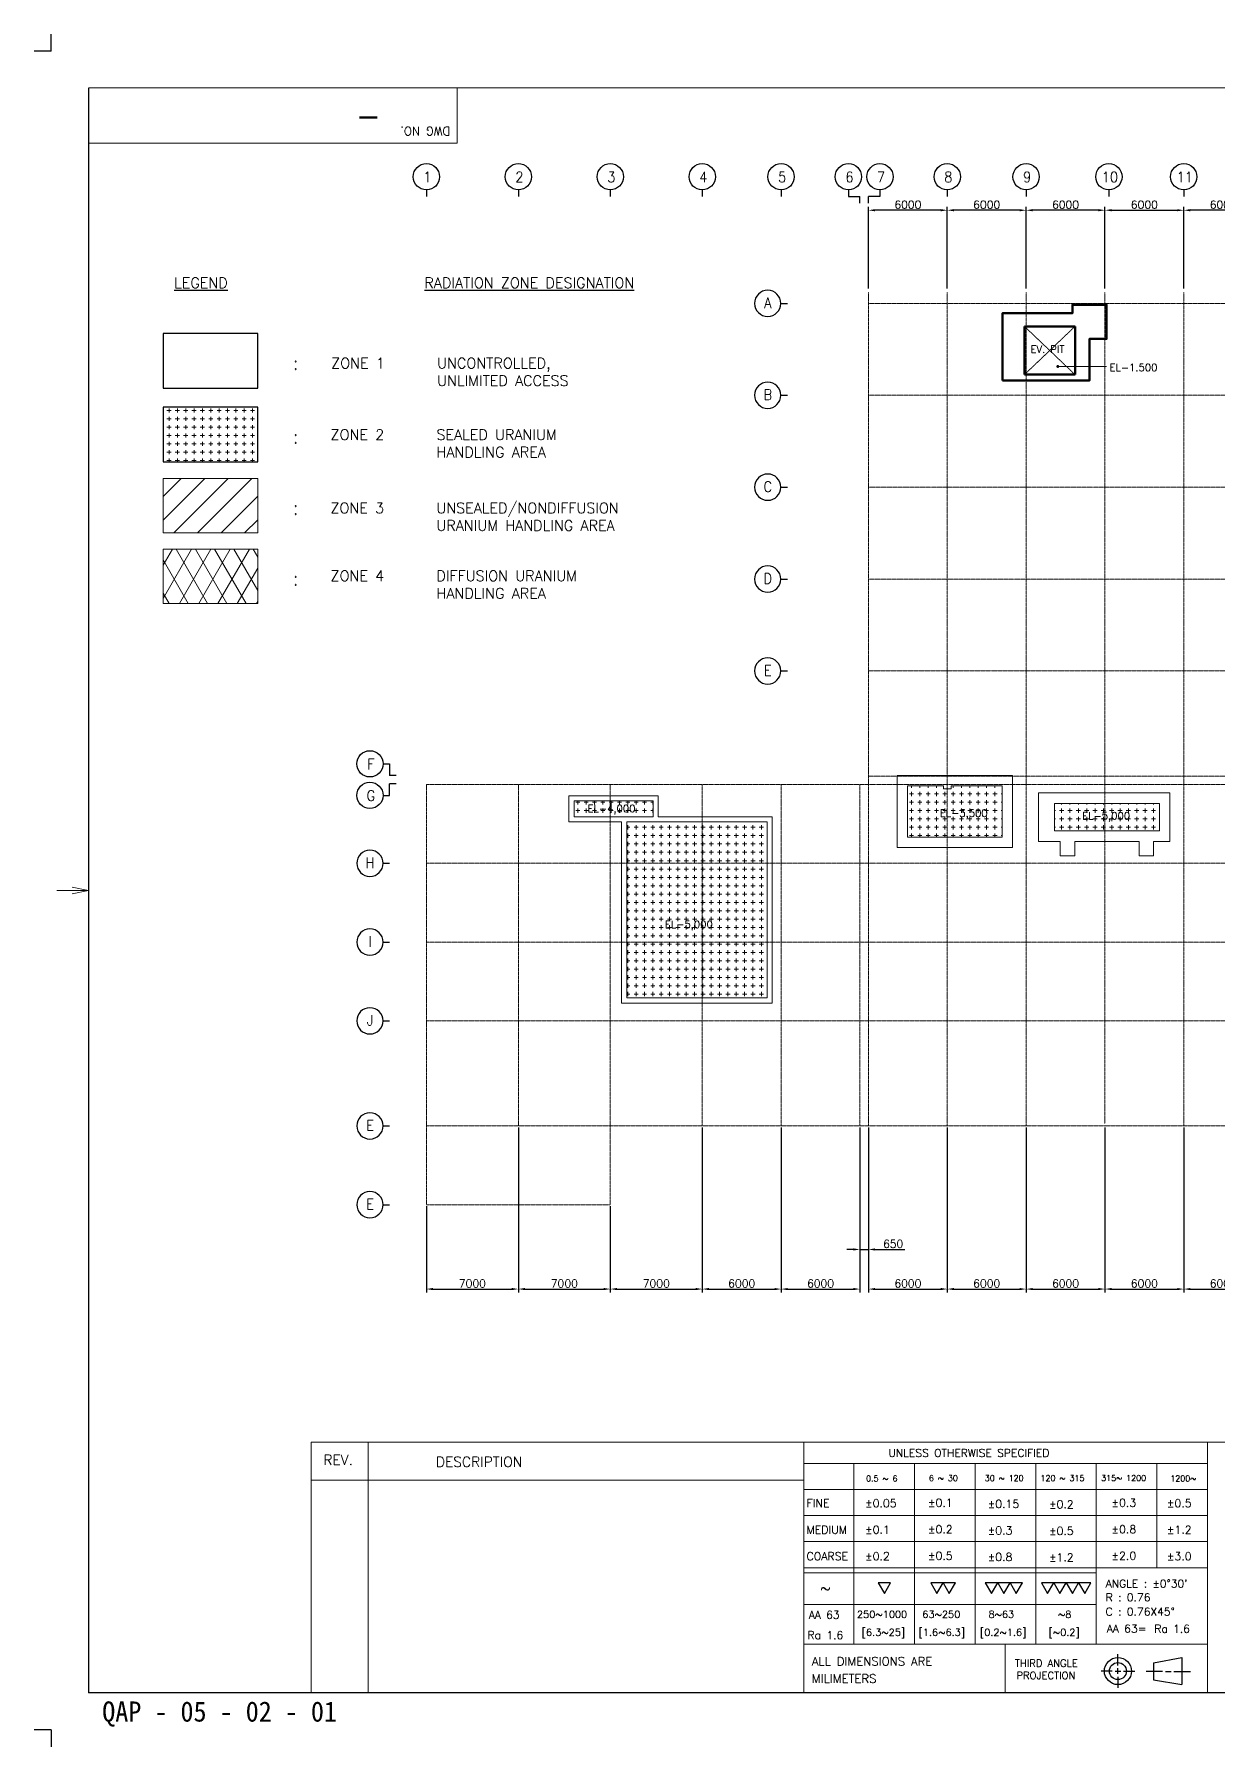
# Model space of a CAD drawing. Extents: x -59767 to 1106559, y -1290 to 1129522.
# Drawn here: x 538540 to 628700, y -1290 to 129144 of the extents above; entities that cross this region are included whole.
import ezdxf
from ezdxf.enums import TextEntityAlignment as Align

# ---------------------------------------------------------------- set-up
doc = ezdxf.new("R2010")
doc.units = 0
doc.linetypes.add('CENTER', pattern=[2, 1.25, -0.25, 0.25, -0.25])
doc.layers.get('0').update_dxf_attribs({"linetype": 'CONTINUOUS', "lineweight": 9})
doc.layers.get('Defpoints').update_dxf_attribs({"linetype": 'CONTINUOUS', "lineweight": 9})
for name, color, linetype in [('1', 2, 'CONTINUOUS'), ('15', 1, 'CONTINUOUS'), ('2', 4, 'CONTINUOUS'), ('7', 7, 'CONTINUOUS'), ('DIM', 7, 'CONTINUOUS'), ('Y', 2, 'CONTINUOUS')]:
    doc.layers.add(name, color=color, linetype=linetype)
for name, color, linetype, lineweight in [('CENTER', 1, 'CENTER', 9), ('TEXT', 3, 'CONTINUOUS', 9), ('WALL', 7, 'CONTINUOUS', 9), ('WALL_300', 7, 'CONTINUOUS', 9), ('외형선', 3, 'CONTINUOUS', 9), ('중간선', 5, 'CONTINUOUS', 9), ('중심선', 1, 'CENTER', 9), ('치수선', 6, 'CONTINUOUS', 9)]:
    doc.layers.add(name, color=color, linetype=linetype, lineweight=lineweight)
doc.styles.add('ROMANS', font='romans.shx', dxfattribs={"bigfont": 'whgtxt.shx'})
doc.styles.add('SIM', font='SIMPLEX', dxfattribs={"width": 0.85, "bigfont": 'HS'})
doc.styles.get("Standard").update_dxf_attribs({"font": 'romans.shx', "bigfont": 'whtgtxt.shx'})
doc.styles.add('굴림체', font='')
doc.styles.get('굴림체').set_extended_font_data('GulimChe')
doc.dimstyles.new('ISO-25', dxfattribs={"dimscale": 200, "dimtxt": 3, "dimasz": 2.5, "dimexe": 1.25, "dimexo": 0.625, "dimtad": 1, "dimdec": 0, "dimdsep": 46, "dimtxsty": 'Standard', "dimcen": 2.5, "dimadec": 0, "dimazin": 0, "dimtp": 0.1, "dimtm": 0.1, "dimtfac": 0.6, "dimtdec": 0, "dimtmove": 0, "dimatfit": 3, "dimfxl": 1, "dimtvp": 1, "dimtolj": 1, "dimarcsym": 0})
pattern_1 = [(0, (0, 158.75), (0, 635), [317.5, -317.5]), (90, (158.75, 0), (-635, 4e-14), [317.5, -317.5])]

# ---------------------------------------------------------------- blocks, each defined once
blk = doc.blocks.new('*D523')
at = {"layer": 'Defpoints', "color": 0}
for p in [(575388, 45997), (568388, 39997), (575388, 33569)]:
    blk.add_point(p, dxfattribs=at)
at = {"layer": '치수선', "color": 0, "lineweight": -2}
for p, q in [((575388, 45872), (575388, 33319)), ((568388, 39872), (568388, 33319)), ((568888, 33569), (574888, 33569))]:
    blk.add_line(p, q, dxfattribs=at)
at = {"layer": '치수선', "color": 0}
for points in [[(568888, 33653), (568888, 33486), (568388, 33569)], [(574888, 33486), (574888, 33653), (575388, 33569)]]:
    blk.add_solid(points, dxfattribs=at)
at = {"layer": '치수선', "color": 0, "insert": (571888, 33994), "char_height": 600, "attachment_point": 5}
blk.add_mtext('\\A1;7000', dxfattribs=at)
blk = doc.blocks.new('*D524')
at = {"layer": 'Defpoints', "color": 0}
for p in [(575389, 45697), (582389, 39997), (582389, 33569)]:
    blk.add_point(p, dxfattribs=at)
at = {"layer": '치수선', "color": 0, "lineweight": -2}
for p, q in [((575389, 45572), (575389, 33319)), ((582389, 39872), (582389, 33319)), ((575889, 33569), (581889, 33569))]:
    blk.add_line(p, q, dxfattribs=at)
at = {"layer": '치수선', "color": 0}
for points in [[(575889, 33653), (575889, 33486), (575389, 33569)], [(581889, 33486), (581889, 33653), (582389, 33569)]]:
    blk.add_solid(points, dxfattribs=at)
at = {"layer": '치수선', "color": 0, "insert": (578889, 33994), "char_height": 600, "attachment_point": 5}
blk.add_mtext('\\A1;7000', dxfattribs=at)
blk = doc.blocks.new('*D525')
at = {"layer": 'Defpoints', "color": 0}
for p in [(589389, 45997), (582389, 39997), (589389, 33569)]:
    blk.add_point(p, dxfattribs=at)
at = {"layer": '치수선', "color": 0, "lineweight": -2}
for p, q in [((589389, 45872), (589389, 33319)), ((582389, 39872), (582389, 33319)), ((582889, 33569), (588889, 33569))]:
    blk.add_line(p, q, dxfattribs=at)
at = {"layer": '치수선', "color": 0}
for points in [[(582889, 33653), (582889, 33486), (582389, 33569)], [(588889, 33486), (588889, 33653), (589389, 33569)]]:
    blk.add_solid(points, dxfattribs=at)
at = {"layer": '치수선', "color": 0, "insert": (585889, 33994), "char_height": 600, "attachment_point": 5}
blk.add_mtext('\\A1;7000', dxfattribs=at)
blk = doc.blocks.new('*D526')
at = {"layer": 'Defpoints', "color": 0}
for p in [(589389, 45997), (595389, 45997), (595389, 33569)]:
    blk.add_point(p, dxfattribs=at)
at = {"layer": '치수선', "color": 0, "lineweight": -2}
for p, q in [((589389, 45872), (589389, 33319)), ((595389, 45872), (595389, 33319)), ((589889, 33569), (594889, 33569))]:
    blk.add_line(p, q, dxfattribs=at)
at = {"layer": '치수선', "color": 0}
for points in [[(589889, 33653), (589889, 33486), (589389, 33569)], [(594889, 33486), (594889, 33653), (595389, 33569)]]:
    blk.add_solid(points, dxfattribs=at)
at = {"layer": '치수선', "color": 0, "insert": (592389, 33994), "char_height": 600, "attachment_point": 5}
blk.add_mtext('\\A1;6000', dxfattribs=at)
blk = doc.blocks.new('*D527')
at = {"layer": 'Defpoints', "color": 0}
for p in [(595389, 45997), (601389, 45997), (601389, 33569)]:
    blk.add_point(p, dxfattribs=at)
at = {"layer": '치수선', "color": 0, "lineweight": -2}
for p, q in [((595389, 45872), (595389, 33319)), ((601389, 45872), (601389, 33319)), ((595889, 33569), (600889, 33569))]:
    blk.add_line(p, q, dxfattribs=at)
at = {"layer": '치수선', "color": 0}
for points in [[(595889, 33653), (595889, 33486), (595389, 33569)], [(600889, 33486), (600889, 33653), (601389, 33569)]]:
    blk.add_solid(points, dxfattribs=at)
at = {"layer": '치수선', "color": 0, "insert": (598389, 33994), "char_height": 600, "attachment_point": 5}
blk.add_mtext('\\A1;6000', dxfattribs=at)
blk = doc.blocks.new('*D528')
at = {"layer": 'Defpoints', "color": 0}
for p in [(602039, 45997), (608039, 45997), (608039, 33569)]:
    blk.add_point(p, dxfattribs=at)
at = {"layer": '치수선', "color": 0, "lineweight": -2}
for p, q in [((602039, 45872), (602039, 33319)), ((608039, 45872), (608039, 33319)), ((602539, 33569), (607539, 33569))]:
    blk.add_line(p, q, dxfattribs=at)
at = {"layer": '치수선', "color": 0}
for points in [[(602539, 33653), (602539, 33486), (602039, 33569)], [(607539, 33486), (607539, 33653), (608039, 33569)]]:
    blk.add_solid(points, dxfattribs=at)
at = {"layer": '치수선', "color": 0, "insert": (605039, 33994), "char_height": 600, "attachment_point": 5}
blk.add_mtext('\\A1;6000', dxfattribs=at)
blk = doc.blocks.new('*D529')
at = {"layer": 'Defpoints', "color": 0}
for p in [(608039, 45997), (614039, 45997), (614039, 33569)]:
    blk.add_point(p, dxfattribs=at)
at = {"layer": '치수선', "color": 0, "lineweight": -2}
for p, q in [((608039, 45872), (608039, 33319)), ((614039, 45872), (614039, 33319)), ((608539, 33569), (613539, 33569))]:
    blk.add_line(p, q, dxfattribs=at)
at = {"layer": '치수선', "color": 0}
for points in [[(608539, 33653), (608539, 33486), (608039, 33569)], [(613539, 33486), (613539, 33653), (614039, 33569)]]:
    blk.add_solid(points, dxfattribs=at)
at = {"layer": '치수선', "color": 0, "insert": (611039, 33994), "char_height": 600, "attachment_point": 5}
blk.add_mtext('\\A1;6000', dxfattribs=at)
blk = doc.blocks.new('*D530')
at = {"layer": 'Defpoints', "color": 0}
for p in [(614039, 45997), (620039, 45997), (620039, 33569)]:
    blk.add_point(p, dxfattribs=at)
at = {"layer": '치수선', "color": 0, "lineweight": -2}
for p, q in [((614039, 45872), (614039, 33319)), ((620039, 45872), (620039, 33319)), ((614539, 33569), (619539, 33569))]:
    blk.add_line(p, q, dxfattribs=at)
at = {"layer": '치수선', "color": 0}
for points in [[(614539, 33653), (614539, 33486), (614039, 33569)], [(619539, 33486), (619539, 33653), (620039, 33569)]]:
    blk.add_solid(points, dxfattribs=at)
at = {"layer": '치수선', "color": 0, "insert": (617039, 33994), "char_height": 600, "attachment_point": 5}
blk.add_mtext('\\A1;6000', dxfattribs=at)
blk = doc.blocks.new('*D531')
at = {"layer": 'Defpoints', "color": 0}
for p in [(620039, 45997), (626039, 45997), (626039, 33569)]:
    blk.add_point(p, dxfattribs=at)
at = {"layer": '치수선', "color": 0, "lineweight": -2}
for p, q in [((620039, 45872), (620039, 33319)), ((626039, 45872), (626039, 33319)), ((620539, 33569), (625539, 33569))]:
    blk.add_line(p, q, dxfattribs=at)
at = {"layer": '치수선', "color": 0}
for points in [[(620539, 33653), (620539, 33486), (620039, 33569)], [(625539, 33486), (625539, 33653), (626039, 33569)]]:
    blk.add_solid(points, dxfattribs=at)
at = {"layer": '치수선', "color": 0, "insert": (623039, 33994), "char_height": 600, "attachment_point": 5}
blk.add_mtext('\\A1;6000', dxfattribs=at)
blk = doc.blocks.new('*D532')
at = {"layer": 'Defpoints', "color": 0}
for p in [(626039, 45997), (632039, 45997), (632039, 33569)]:
    blk.add_point(p, dxfattribs=at)
at = {"layer": '치수선', "color": 0, "lineweight": -2}
for p, q in [((626039, 45872), (626039, 33319)), ((632039, 45872), (632039, 33319)), ((626539, 33569), (631539, 33569))]:
    blk.add_line(p, q, dxfattribs=at)
at = {"layer": '치수선', "color": 0}
for points in [[(626539, 33653), (626539, 33486), (626039, 33569)], [(631539, 33486), (631539, 33653), (632039, 33569)]]:
    blk.add_solid(points, dxfattribs=at)
at = {"layer": '치수선', "color": 0, "insert": (629039, 33994), "char_height": 600, "attachment_point": 5}
blk.add_mtext('\\A1;6000', dxfattribs=at)
blk = doc.blocks.new('*D535')
at = {"layer": 'Defpoints', "color": 0}
for p in [(601389, 45997), (602039, 45997), (602039, 36586)]:
    blk.add_point(p, dxfattribs=at)
at = {"layer": '치수선', "color": 0, "lineweight": -2}
for p, q in [((601389, 45872), (601389, 36336)), ((602039, 45872), (602039, 36336)), ((600889, 36586), (600389, 36586)), ((601389, 36586), (602039, 36586)), ((602539, 36586), (604801, 36586))]:
    blk.add_line(p, q, dxfattribs=at)
at = {"layer": '치수선', "color": 0}
for points in [[(600889, 36503), (600889, 36670), (601389, 36586)], [(602539, 36670), (602539, 36503), (602039, 36586)]]:
    blk.add_solid(points, dxfattribs=at)
at = {"layer": '치수선', "color": 0, "insert": (603920, 37011), "char_height": 600, "attachment_point": 5}
blk.add_mtext('\\A1;650', dxfattribs=at)
blk = doc.blocks.new('*D564')
at = {"layer": 'Defpoints', "color": 0}
for p in [(626039, 115740), (626039, 109647), (632039, 109647)]:
    blk.add_point(p, dxfattribs=at)
at = {"layer": '치수선', "color": 0, "lineweight": -2}
for p, q in [((626039, 109772), (626039, 115990)), ((631539, 115740), (626539, 115740)), ((632039, 109772), (632039, 115990))]:
    blk.add_line(p, q, dxfattribs=at)
at = {"layer": '치수선', "color": 0}
for points in [[(626539, 115824), (626539, 115657), (626039, 115740)], [(631539, 115657), (631539, 115824), (632039, 115740)]]:
    blk.add_solid(points, dxfattribs=at)
at = {"layer": '치수선', "color": 0, "insert": (629039, 116165), "char_height": 600, "attachment_point": 5}
blk.add_mtext('\\A1;6000', dxfattribs=at)
blk = doc.blocks.new('*D565')
at = {"layer": 'Defpoints', "color": 0}
for p in [(626039, 115740), (620039, 109647), (626039, 109647)]:
    blk.add_point(p, dxfattribs=at)
at = {"layer": '치수선', "color": 0, "lineweight": -2}
for p, q in [((620039, 109772), (620039, 115990)), ((620539, 115740), (625539, 115740)), ((626039, 109772), (626039, 115990))]:
    blk.add_line(p, q, dxfattribs=at)
at = {"layer": '치수선', "color": 0}
for points in [[(620539, 115824), (620539, 115657), (620039, 115740)], [(625539, 115657), (625539, 115824), (626039, 115740)]]:
    blk.add_solid(points, dxfattribs=at)
at = {"layer": '치수선', "color": 0, "insert": (623039, 116165), "char_height": 600, "attachment_point": 5}
blk.add_mtext('\\A1;6000', dxfattribs=at)
blk = doc.blocks.new('*D566')
at = {"layer": 'Defpoints', "color": 0}
for p in [(614039, 115740), (614039, 109647), (620039, 109647)]:
    blk.add_point(p, dxfattribs=at)
at = {"layer": '치수선', "color": 0, "lineweight": -2}
for p, q in [((614039, 109772), (614039, 115990)), ((619539, 115740), (614539, 115740)), ((620039, 109772), (620039, 115990))]:
    blk.add_line(p, q, dxfattribs=at)
at = {"layer": '치수선', "color": 0}
for points in [[(614539, 115824), (614539, 115657), (614039, 115740)], [(619539, 115657), (619539, 115824), (620039, 115740)]]:
    blk.add_solid(points, dxfattribs=at)
at = {"layer": '치수선', "color": 0, "insert": (617039, 116165), "char_height": 600, "attachment_point": 5}
blk.add_mtext('\\A1;6000', dxfattribs=at)
blk = doc.blocks.new('*D567')
at = {"layer": 'Defpoints', "color": 0}
for p in [(608039, 115740), (608039, 109647), (614039, 109647)]:
    blk.add_point(p, dxfattribs=at)
at = {"layer": '치수선', "color": 0, "lineweight": -2}
for p, q in [((608039, 109772), (608039, 115990)), ((613539, 115740), (608539, 115740)), ((614039, 109772), (614039, 115990))]:
    blk.add_line(p, q, dxfattribs=at)
at = {"layer": '치수선', "color": 0}
for points in [[(608539, 115824), (608539, 115657), (608039, 115740)], [(613539, 115657), (613539, 115824), (614039, 115740)]]:
    blk.add_solid(points, dxfattribs=at)
at = {"layer": '치수선', "color": 0, "insert": (611039, 116165), "char_height": 600, "attachment_point": 5}
blk.add_mtext('\\A1;6000', dxfattribs=at)
blk = doc.blocks.new('*D568')
at = {"layer": 'Defpoints', "color": 0}
for p in [(602039, 115740), (602039, 109647), (608039, 109647)]:
    blk.add_point(p, dxfattribs=at)
at = {"layer": '치수선', "color": 0, "lineweight": -2}
for p, q in [((602039, 109772), (602039, 115990)), ((607539, 115740), (602539, 115740)), ((608039, 109772), (608039, 115990))]:
    blk.add_line(p, q, dxfattribs=at)
at = {"layer": '치수선', "color": 0}
for points in [[(602539, 115824), (602539, 115657), (602039, 115740)], [(607539, 115657), (607539, 115824), (608039, 115740)]]:
    blk.add_solid(points, dxfattribs=at)
at = {"layer": '치수선', "color": 0, "insert": (605039, 116165), "char_height": 600, "attachment_point": 5}
blk.add_mtext('\\A1;6000', dxfattribs=at)
blk = doc.blocks.new('31')
blk.add_lwpolyline([(0, 0), (1.73, 3), (-1.73, 3)], close=True)
blk = doc.blocks.new('BUBBLE')
blk.add_line((0, -600), (0, -900))
blk.add_circle((0, 0), 600)

msp = doc.modelspace()

# ---------------------------------------------------------------- hatches: boundary and pattern name
at = {"layer": '중간선'}
h = msp.add_hatch(dxfattribs=at)
h.set_pattern_fill('PLUS', color=130, scale=25)
h.set_pattern_definition(pattern_1)
h.paths.add_polyline_path([(548342.7, 100737.6), (548342.7, 96589.5), (555547.8, 96589.5), (555547.8, 100737.6)])
h = msp.add_hatch(dxfattribs=at)
h.set_pattern_fill('ANSI31', color=170, scale=400)
h.paths.add_polyline_path([(548342.7, 95317.5), (548342.7, 91169.4), (555547.8, 91169.4), (555547.8, 95317.5)])
h = msp.add_hatch(dxfattribs=at)
h.set_pattern_fill('DIAMONDS', color=210, scale=400)
h.set_pattern_definition([(60, (0, 0), (-1099.8523, 635), []), (120, (0, 0), (-1099.8523, -635), [])])
h.paths.add_polyline_path([(548342.7, 89927.2), (548342.7, 85779.1), (555547.8, 85779.1), (555547.8, 89927.2)])
h = msp.add_hatch(dxfattribs=at)
h.set_pattern_fill('PLUS', color=130, scale=25)
h.set_pattern_definition(pattern_1)
h.paths.add_polyline_path([(612213.6, 67997.5), (612213.6, 71897.5), (608338.6, 71897.5), (608338.6, 71672.5), (608038.6, 71672.5), (608038.6, 67996.1)])
h.paths.add_polyline_path([(605013.7, 67995), (605013.7, 71895), (607738.6, 71895), (607738.6, 71672.5), (608038.6, 71672.5), (608038.6, 67996.1)])
h.paths.add_polyline_path([(620038.6, 70564.4), (624188.6, 70564.4), (624188.6, 68464.4), (620038.6, 68464.4)])
h.paths.add_polyline_path([(616188.6, 68464.4), (616188.6, 70564.4), (620038.6, 70564.4), (620038.6, 68464.4)])
h.paths.add_polyline_path([(607404, 70268.8), (607404, 69269.2), (611601.2, 69269.2), (611601.2, 70268.8)], flags=24)
h.paths.add_polyline_path([(618246.7, 70057.6), (618246.7, 69058), (622443.9, 69058), (622443.9, 70057.6)], flags=24)
h = msp.add_hatch(dxfattribs=at)
h.set_pattern_fill('PLUS', color=130, scale=25)
h.set_pattern_definition(pattern_1)
h.paths.add_polyline_path([(583638.6, 59997.5), (589388.6, 59997.5), (589388.6, 65997.5), (583638.6, 65997.5)])
h.paths.add_polyline_path([(589388.6, 59997.5), (594318.6, 59997.5), (594318.6, 65997.5), (589388.6, 65997.5), (589388.6, 59997.5)])
h.paths.add_polyline_path([(583638.6, 55747.5), (589388.6, 55747.5), (589388.6, 59997.5), (583638.6, 59997.5)])
h.paths.add_polyline_path([(589388.6, 55747.5), (594318.6, 55747.5), (594318.6, 59997.5), (589388.6, 59997.5)])
h.paths.add_polyline_path([(589388.6, 65997.5), (589388.6, 69147.5), (583638.6, 69147.5), (583638.6, 65997.5)])
h.paths.add_polyline_path([(594318.6, 65997.5), (594318.6, 69147.5), (589388.6, 69147.5), (589388.6, 65997.5)])
h.paths.add_polyline_path([(585638.6, 69547.5), (585638.6, 70747.5), (582388.6, 70747.5), (582388.6, 69547.5)])
h.paths.add_polyline_path([(579638.6, 70747.5), (579638.6, 69547.5), (582388.6, 69547.5), (582388.6, 70747.5)])
h.paths.add_polyline_path([(586480.2, 61792.2), (586480.2, 60792.6), (590677.4, 60792.6), (590677.4, 61792.2)], flags=24)
h.paths.add_polyline_path([(586480.2, 61792.2), (586480.2, 60792.6), (590677.4, 60792.6), (590677.4, 61792.2)], flags=24)
h.paths.add_polyline_path([(580595.7, 70618.3), (580595.7, 69618.7), (584792.9, 69618.7), (584792.9, 70618.3)], flags=24)
h.paths.add_polyline_path([(580595.7, 70618.3), (580595.7, 69618.7), (584792.9, 69618.7), (584792.9, 70618.3)], flags=24)

# ---------------------------------------------------------------- linework, layer by layer
at = {"linetype": 'Continuous'}
for p, q in [((570723.8, 125000.2), (570723.8, 120837.5)), ((542669.3, 120837.5), (570723.8, 120837.5)), ((542669.3, 63926.9), (541423.1, 64185.7)), ((542669.3, 63926.9), (541423.1, 63668.2)), ((559615.6, 21916.9), (559615.6, 2875.7)), ((559615.6, 21916.9), (718471.5, 21916.9)), ((563967.9, 21916.9), (563967.9, 2875.7)), ((597106.4, 21916.9), (597106.4, 2875.7)), ((627852.1, 21916.9), (627852.1, 2875.7)), ((597106.4, 20276.2), (627852.1, 20276.2)), ((600920.9, 20276.2), (600920.9, 6531.3)), ((605555.3, 20276.2), (605555.3, 6531.3)), ((610163.8, 20276.2), (610163.8, 6531.3)), ((614772.3, 20276.2), (614772.3, 6531.3)), ((619380.9, 20276.2), (619380.9, 6531.3)), ((623989.4, 20276.2), (623989.4, 12349.5)), ((559615.6, 19015.9), (597106.4, 19015.9)), ((597106.4, 18294.5), (627852.1, 18294.5)), ((597106.4, 16312.8), (627852.1, 16312.8)), ((597106.4, 14331.1), (627852.1, 14331.1)), ((597106.4, 12349.5), (627852.1, 12349.5)), ((597106.4, 11959.2), (619380.9, 11959.2)), ((597106.4, 6531.3), (627852.1, 6531.3)), ((612437, 6531.3), (612437, 2875.7))]:
    msp.add_line(p, q, dxfattribs=at)
at = {"color": 0, "lineweight": 60}
for p, q in [((613911, 106894), (617761, 106894)), ((613911, 106894), (613911, 103219)), ((617761, 106894), (617761, 103219)), ((617761, 103219), (613911, 103219))]:
    msp.add_line(p, q, dxfattribs=at)
for p, q in [((542669.3, 63926.9), (540265.9, 63926.9)), ((597106.4, 9532.9), (619380.9, 9532.9))]:
    msp.add_line(p, q)
msp.add_lwpolyline([(612236, 102769), (612236, 107894), (617561, 107894), (617561, 108544), (620161, 108544), (620161, 105944), (618861, 105944), (618861, 102769)], close=True, dxfattribs=at)
at = {"layer": '1'}
for p, q in [((621027.4, 4900.3), (621027.4, 5753.4)), ((620600.9, 4473.8), (619747.9, 4473.8)), ((620814.2, 4473.8), (621240.7, 4473.8)), ((621027.4, 4260.5), (621027.4, 4687.1)), ((621027.4, 4047.3), (621027.4, 3194.2)), ((621454, 4473.8), (622307, 4473.8)), ((624431.6, 4445.2), (623182.2, 4445.2)), ((624644.8, 4445.2), (625071.4, 4445.2)), ((625284.6, 4445.2), (626547.4, 4445.2))]:
    msp.add_line(p, q, dxfattribs=at)
at = {"layer": '1', "linetype": 'Continuous'}
for p, q in [((623740.2, 5092.9), (625899.2, 5505.4)), ((625899.2, 5505.3), (625899.2, 3442.3)), ((623740.2, 5092.9), (623740.2, 3797.5)), ((623740.3, 3797.4), (625899.3, 3442.2))]:
    msp.add_line(p, q, dxfattribs=at)
for radius in [1031.5, 647.7]:
    msp.add_circle((621027.4, 4473.8), radius, dxfattribs=at)
at = {"layer": '15'}
for p, q in [((718584.9, 125065.4), (542669.3, 125040.2)), ((542669.3, 125040.2), (542669.3, 2813.6)), ((542669.3, 2838.9), (718584.9, 2838.9))]:
    msp.add_line(p, q, dxfattribs=at)
at = {"layer": '2'}
for p, q in [((539830.4, 127853.9), (539830.4, 129144.2)), ((539830.4, 127853.9), (538540, 127853.9)), ((539830.4, 0), (538540, 0)), ((539830.4, 0), (539830.4, -1290.4))]:
    msp.add_line(p, q, dxfattribs=at)
at = {"layer": '2', "color": 7, "linetype": 'Continuous'}
msp.add_lwpolyline([(548342.7, 106343.3), (548342.7, 102195.2), (555547.8, 102195.2), (555547.8, 106343.3)], close=True, dxfattribs=at)
at = {"layer": '2', "color": 130, "linetype": 'Continuous'}
msp.add_lwpolyline([(548342.7, 100737.6), (548342.7, 96589.5), (555547.8, 96589.5), (555547.8, 100737.6)], close=True, dxfattribs=at)
at = {"layer": 'CENTER', "linetype": 'CENTER'}
msp.add_line((617761, 103219), (613911, 106894), dxfattribs=at)
at = {"layer": 'CENTER'}
msp.add_line((613911, 103219), (617761, 106894), dxfattribs=at)
at = {"layer": 'DIM', "linetype": 'Continuous'}
for p, q in [((600513.6, 116790.2), (601388.6, 116790.2)), ((601388.6, 116290.2), (601388.6, 116790.2)), ((602913.6, 116790.2), (602038.6, 116790.2)), ((602038.6, 116290.2), (602038.6, 116790.2)), ((565588.1, 73572.5), (565588.1, 72697.5)), ((566088.1, 72697.5), (565588.1, 72697.5)), ((566088.1, 72047.5), (565588.1, 72047.5)), ((565588.1, 71172.5), (565588.1, 72047.5))]:
    msp.add_line(p, q, dxfattribs=at)
at = {"layer": 'WALL', "color": 0, "ltscale": 0.5}
msp.add_line((616452.6, 103839), (620152.2, 103839), dxfattribs=at)
at = {"layer": 'WALL'}
for p, q in [((579238.6, 71147.5), (579238.6, 69147.5)), ((586038.6, 71147.5), (579238.6, 71147.5)), ((579638.6, 70747.5), (579638.6, 69547.5)), ((585638.6, 70747.5), (579638.6, 70747.5)), ((585638.6, 70747.5), (585638.6, 69547.5)), ((586038.6, 71147.5), (586038.6, 69547.5))]:
    msp.add_line(p, q, dxfattribs=at)
at = {"layer": 'WALL', "const_width": 112.5}
msp.add_lwpolyline([(616452.6, 103895.3, -1), (616452.6, 103782.8, -1)], format="xyb", close=True, dxfattribs=at)
at = {"layer": 'WALL_300', "lineweight": 9}
for p, q in [((604213.7, 72697.5), (604213.7, 67194.8)), ((604213.7, 72697.5), (613013.6, 72697.5)), ((605013.7, 71895), (605013.7, 67995)), ((605013.7, 71895), (607738.6, 71895)), ((612213.6, 71897.5), (608338.6, 71897.5)), ((612213.6, 71897.5), (612213.6, 67997.5)), ((613013.6, 72697.5), (613013.6, 67197.8))]:
    msp.add_line(p, q, dxfattribs=at)
at = {"layer": 'WALL_300'}
for p, q in [((624988.6, 71364.4), (614988.6, 71364.4)), ((614988.6, 71364.4), (614988.6, 67664.4)), ((616188.6, 70564.4), (616188.6, 68464.4)), ((624188.6, 70564.4), (616188.6, 70564.4)), ((624988.6, 67664.4), (624988.6, 71364.4)), ((583238.6, 69147.5), (579238.6, 69147.5)), ((585638.6, 69547.5), (579638.6, 69547.5)), ((583238.6, 69147.5), (583238.6, 55347.5)), ((583638.6, 69147.5), (583638.6, 55747.5)), ((583638.6, 69147.5), (594318.6, 69147.5)), ((586038.6, 69547.5), (594718.6, 69547.5)), ((594318.6, 55747.5), (594318.6, 69147.5)), ((594718.6, 55347.5), (594718.6, 69547.5)), ((612213.6, 67997.5), (605013.7, 67995)), ((613014, 67197.8), (604214, 67194.8)), ((614988.6, 67664.4), (616638.6, 67664.4)), ((616638.6, 67664.4), (616638.6, 66564.4)), ((616638.6, 66564.4), (617738.6, 66564.4)), ((617738.6, 67664.4), (617738.6, 66564.4)), ((617738.6, 67664.4), (622638.6, 67664.4)), ((622638.6, 66564.4), (622638.6, 67664.4)), ((622638.6, 66564.4), (623738.6, 66564.4)), ((623738.6, 66564.4), (623738.6, 67664.4)), ((623738.6, 67664.4), (624988.6, 67664.4)), ((594718.6, 55347.5), (583238.6, 55347.5)), ((594318.6, 55747.5), (583638.6, 55747.5)), ((594318.6, 55747.5), (583638.6, 55747.5))]:
    msp.add_line(p, q, dxfattribs=at)
at = {"layer": 'WALL_300', "lineweight": 9}
msp.add_lwpolyline([(607738.6, 71895), (607738.6, 71672.5), (608338.6, 71672.5), (608338.6, 71897.5)], dxfattribs=at)
at = {"layer": 'WALL_300'}
msp.add_lwpolyline([(616188.6, 68464.4), (624188.6, 68464.4), (624188.6, 70564.4), (616188.6, 70564.4)], close=True, dxfattribs=at)
at = {"layer": '중간선', "color": 170}
msp.add_lwpolyline([(548342.7, 95317.5), (548342.7, 91169.4), (555547.8, 91169.4), (555547.8, 95317.5)], close=True, dxfattribs=at)
at = {"layer": '중간선', "color": 210}
msp.add_lwpolyline([(548342.7, 89927.2), (548342.7, 85779.1), (555547.8, 85779.1), (555547.8, 89927.2)], close=True, dxfattribs=at)
at = {"layer": '중심선'}
for p, q in [((602038.6, 109494.8), (602038.6, 45997.5)), ((694688.6, 108647.4), (602038.6, 108647.4)), ((608038.6, 109494.8), (608038.6, 45997.5)), ((614038.6, 109494.8), (614038.6, 45997.5)), ((620038.6, 109494.8), (620038.6, 46164.4)), ((626038.6, 109494.8), (626038.6, 45997.5)), ((694688.6, 101647.5), (602038.6, 101647.5)), ((694687.3, 94647.5), (602037.3, 94647.5)), ((694688.6, 87647.5), (602038.6, 87647.5)), ((602038.6, 80647.5), (694688.6, 80647.5)), ((568388.1, 39997.5), (568388.1, 71997.5)), ((568388.1, 71997.5), (694688.6, 71997.5)), ((575388.1, 45997.5), (575388.1, 71997.5)), ((582388.6, 39997.5), (582388.6, 71997.5)), ((589388.6, 71997.5), (589388.6, 45997.5)), ((595388.6, 71997.5), (595388.6, 45997.5)), ((601388.6, 71997.5), (601388.6, 45997.5)), ((602038.6, 72647.5), (694688.6, 72647.5)), ((568388.1, 65997.5), (694688.6, 65997.5)), ((568388.1, 59997.5), (694688.6, 59997.5)), ((568388.1, 53997.5), (694688.6, 53997.5)), ((568388.1, 45997.5), (694688.6, 45997.5)), ((568388.1, 39997.5), (582388.6, 39997.5))]:
    msp.add_line(p, q, dxfattribs=at)

# ---------------------------------------------------------------- block references
at = {"layer": '1', "xscale": 272.0180361076714, "yscale": 272.0180361076714, "zscale": 272.0180361076714}
for p in [(603250, 10383.3), (607245.4, 10383.3), (608187.7, 10383.3), (611402.9, 10383.3), (612345.2, 10383.3), (613287.5, 10383.3), (615673.1, 10383.3), (616615.4, 10383.3), (617557.7, 10383.3), (618500, 10383.3)]:
    msp.add_blockref('31', p, dxfattribs=at)
at = {"layer": '7', "color": 7, "xscale": 1.666666666627862, "yscale": 1.666666666627862, "zscale": 1.666666666627862}
for p in [(568388.1, 118290.2), (575388.1, 118290.2), (582388.6, 118290.2), (589388.6, 118290.2), (595388.6, 118290.2), (600513.6, 118290.2), (602913.6, 118290.2), (608038.6, 118290.2), (614038.6, 118290.2), (620338.6, 118290.2), (626038.6, 118290.2)]:
    msp.add_blockref('BUBBLE', p, dxfattribs=at)
at = {"layer": '7', "color": 7, "yscale": 1.666666666627862, "zscale": 1.666666666627862}
for p, xscale, rotation in [((594367.3, 108647.4), -1.666666666627862, 89.99999999999982), ((594367.3, 101647.4), -1.666666666627862, 89.99999999999982), ((594367.3, 94647.4), -1.666666666627862, 89.99999999999982), ((594367.3, 87647.4), -1.666666666627862, 89.9999999999998), ((594367.3, 80647.4), -1.666666666627862, 89.99999999999984), ((564088.1, 73572.5), 1.666666666627862, 90), ((564088.1, 71172.5), 1.666666666627862, 90), ((564088.1, 65997.5), -1.666666666627862, 89.99999999999987), ((564088.1, 59997.5), -1.666666666627862, 89.99999999999987), ((564088.1, 53997.5), -1.666666666627862, 89.99999999999987), ((564088.1, 45997.5), -1.666666666627862, 89.99999999999987), ((564088.1, 39997.5), -1.666666666627862, 89.99999999999987)]:
    msp.add_blockref('BUBBLE', p, dxfattribs=dict(at, xscale=xscale, rotation=rotation))

# ---------------------------------------------------------------- texts
at = {"layer": '1', "linetype": 'Continuous', "style": 'ROMANS'}
msp.add_text('DWG NO.', height=652.84, rotation=179.999979, dxfattribs=at).set_placement((570200.1, 122093.2))
for s, height, p in [('REV.', 771.07, (560547, 20171.6)), ('UNLESS OTHERWISE SPECIFIED', 598.44, (603550.2, 20789.5)), ('DESCRIPTION', 771.075, (569112.1, 20023.5)), ('0.5 ~ 6', 443.39, (601852.8, 18917.7)), ('6 ~ 30', 443.39, (606638.8, 18947.6)), ('30 ~ 120', 443.39, (610886.3, 18947.6)), ('120 ~ 315', 443.39, (615133.8, 18947.6)), ('315~ 1200', 443.39, (619751.2, 18954.2)), ('1200~ ', 443.39, (625012.2, 18924.3)), ('FINE', 609.66, (597323.4, 16955.8)), ('%%P0.05', 609.66, (601781.1, 16955.8)), ('%%P0.1', 609.66, (606567, 16985.7)), ('%%P0.15', 609.66, (611113.7, 16896)), ('%%P0.2', 609.66, (615780, 16866.2)), ('%%P0.3', 609.66, (620536, 16985.7)), ('%%P0.5', 609.66, (624753.6, 16955.8)), ('MEDIUM', 609.66, (597323.4, 14937)), ('%%P0.1', 609.66, (601781.1, 14937)), ('%%P0.2', 609.66, (606567, 14966.8)), ('%%P0.3', 609.66, (611113.7, 14877.2)), ('%%P0.5', 609.66, (615780, 14847.3)), ('%%P0.8', 609.66, (620536, 14966.8)), ('%%P1.2', 609.66, (624753.6, 14937)), ('COARSE', 609.66, (597323.4, 12918.1)), ('%%P0.2', 609.66, (601781.1, 12918.1)), ('%%P0.5', 609.66, (606567, 12948)), ('%%P0.8', 609.66, (611113.7, 12858.4)), ('%%P1.2', 609.66, (615780, 12828.5)), ('%%P2.0', 609.66, (620536, 12948)), ('%%P3.0', 609.66, (624753.6, 12918.1)), ('~', 771.1, (598368.2, 10404.6)), ("ANGLE : %%P0%%D30'", 598.44, (620091.8, 10837.2)), ('C : 0.76X45%%D', 598.44, (620091.8, 8702.5)), ('R : 0.76', 598.44, (620091.8, 9790)), ('AA 63', 598.44, (597486.8, 8456.7)), ('AA 63=', 598.44, (620172.4, 7409.5)), ('Ra 1.6', 598.44, (623795.8, 7394.3)), ('Ra 1.6', 598.44, (597403.2, 6910.9)), ('ALL DIMENSIONS ARE', 652.843, (597723.8, 4886.3)), ('THIRD ANGLE', 556.887, (613185.5, 4795.2)), ('MILIMETERS', 652.84, (597723.8, 3577)), ('PROJECTION', 556.89, (613304, 3858.9))]:
    msp.add_text(s, height=height, dxfattribs=at).set_placement(p)
at = {"layer": '1'}
for s, height, style, p in [('250~1000', 544.04, 'ROMANS', (601164, 8517.5)), ('63~250', 544.04, 'ROMANS', (606138.6, 8517.5)), ('8~63', 544.04, 'ROMANS', (611172.6, 8517.5)), ('~8', 544.04, 'ROMANS', (616459.7, 8517.5)), ('[6.3~25]', 544.04, 'ROMANS', (601523.7, 7154.1)), ('[1.6~6.3]', 544.04, 'ROMANS', (605852.3, 7154.1)), ('[0.2~1.6]', 544.04, 'ROMANS', (610523.5, 7154.1)), ('[~0.2]', 544.04, 'ROMANS', (615743.1, 7154.1)), ('QAP - 05 - 02 - 01', 1536.181, '굴림체', (543713.9, 623.1))]:
    msp.add_text(s, height=height, dxfattribs=dict(at, style=style)).set_placement(p)
at = {"layer": '2', "color": 7, "style": 'SIM'}
for p in [(558209.4, 103574.3), (558209.4, 97968.7), (558209.4, 92548.6), (558209.4, 87158.3)]:
    msp.add_text(':', height=1050, dxfattribs=at).set_placement(p)
at = {"layer": 'TEXT', "color": 7, "style": 'ROMANS', "width": 0.9}
for s, p in [('1', (568467.6, 118272.6)), ('2', (575467.6, 118272.6)), ('3', (582468.1, 118272.6)), ('4', (589468.1, 118272.6)), ('5', (595468.1, 118272.6)), ('6', (600593.1, 118272.6)), ('7', (602993.1, 118272.6)), ('8', (608118.1, 118272.6)), ('9', (614118.1, 118272.6)), ('10', (620418.1, 118272.6)), ('11', (626118.1, 118272.6)), ('A', (594379.1, 108686.8)), ('B', (594379.1, 101686.8)), ('C', (594379.1, 94686.8)), ('D', (594379.1, 87686.8)), ('E', (594379.1, 80686.8)), ('F', (564167.6, 73554.9)), ('G', (564167.6, 71154.9)), ('H', (564099.8, 66036.9)), ('I', (564099.8, 60036.9)), ('J', (564099.8, 54036.9)), ('E', (564099.8, 46036.9)), ('E', (564099.8, 40036.9))]:
    msp.add_text(s, height=800, dxfattribs=at).set_placement(p, align=Align.MIDDLE)
at = {"layer": 'TEXT', "lineweight": 9}
for s, p in [('EV. PIT', (614367.9, 104873.7)), ('EL-1.500', (620384.2, 103483.4)), ('EL-4,000', (580655.9, 69891.7)), ('EL-3,500', (607464.2, 69542.2)), ('EL-5,000', (618306.9, 69331)), ('EL-5,000', (586540.4, 61065.6))]:
    msp.add_text(s, height=560, dxfattribs=at).set_placement(p)
at = {"layer": 'Y', "linetype": 'Continuous', "style": 'ROMANS'}
for s, p in [('%%ULEGEND', (549188.2, 109812.7)), ('%%URADIATION ZONE DESIGNATION', (568233.8, 109812.7))]:
    msp.add_text(s, height=800, dxfattribs=at).set_placement(p)
at = {"layer": 'Y', "linetype": 'Continuous', "char_height": 800, "attachment_point": 1, "style": 'ROMANS'}
for s, insert, width in [('\\pxr0.57416;ZONE 1', (561145.2, 104493.7), 5525.733), ('\\pxr0.57416;UNCONTROLLED, \\PUNLIMITED ACCESS', (569202.3, 104493.7), 17290.539), ('\\pxr0.57416;ZONE 2', (561098, 99041.5), 5669.629), ('\\pxr0.57416;{\\Fromans.shx,whgtxt.shx;SEALED URANIUM HANDLING AREA}', (569155.1, 99041.5), 12496.295), ('\\pxr0.57416;ZONE 3', (561089.2, 93456.5), 5867.373), ('\\pxr0.57416;UNSEALED/NONDIFFUSION URANIUM HANDLING AREA', (569146.3, 93456.5), 17600.706), ('\\pxr0.57416;ZONE 4', (561097.4, 88297.8), 6425.379), ('{\\Fromans.shx,whgtxt.shx;DIFFUSION URANIUM \\PHANDLING AREA}', (569154.4, 88297.8), 15707.812)]:
    msp.add_mtext(s, dxfattribs=dict(at, insert=insert, width=width))
at = {"layer": '외형선', "insert": (564940.2, 121809.5), "char_height": 1737.9, "attachment_point": 1, "rotation": 180, "style": 'ROMANS'}
msp.add_mtext_dynamic_manual_height_columns('{\\C2;-}', width=364.69, gutter_width=20, heights=[-1737.9], dxfattribs=at)

# ---------------------------------------------------------------- dimensions: what is measured, and where the dimension line sits
at = {"layer": '치수선'}
for base, p1, p2, picture, middle in [((602038.6, 115740.2), (608038.6, 109647.4), (602038.6, 109647.4), '*D568', (605038.6, 116165.2)), ((608038.6, 115740.2), (614038.6, 109647.4), (608038.6, 109647.4), '*D567', (611038.6, 116165.2)), ((614038.6, 115740.2), (620038.6, 109647.4), (614038.6, 109647.4), '*D566', (617038.6, 116165.2)), ((626038.6, 115740.2), (620038.6, 109647.4), (626038.6, 109647.4), '*D565', (623038.6, 116165.2)), ((626038.6, 115740.2), (632038.6, 109647.4), (626038.6, 109647.4), '*D564', (629038.6, 116165.2)), ((575388.1, 33569.3), (568388.1, 39997.5), (575388.1, 45997.5), '*D523', (571888.1, 33994.3)), ((582388.6, 33569.3), (575388.6, 45697.5), (582388.6, 39997.5), '*D524', (578888.6, 33994.3)), ((589388.6, 33569.3), (582388.6, 39997.5), (589388.6, 45997.5), '*D525', (585888.6, 33994.3)), ((595388.6, 33569.3), (589388.6, 45997.5), (595388.6, 45997.5), '*D526', (592388.6, 33994.3)), ((601388.6, 33569.3), (595388.6, 45997.5), (601388.6, 45997.5), '*D527', (598388.6, 33994.3)), ((602038.6, 36586.4), (601388.6, 45997.5), (602038.6, 45997.5), '*D535', (603919.6, 37011.4)), ((608038.6, 33569.3), (602038.6, 45997.5), (608038.6, 45997.5), '*D528', (605038.6, 33994.3)), ((614038.6, 33569.3), (608038.6, 45997.5), (614038.6, 45997.5), '*D529', (611038.6, 33994.3)), ((620038.6, 33569.3), (614038.6, 45997.5), (620038.6, 45997.5), '*D530', (617038.6, 33994.3)), ((626038.6, 33569.3), (620038.6, 45997.5), (626038.6, 45997.5), '*D531', (623038.6, 33994.3)), ((632038.6, 33569.3), (626038.6, 45997.5), (632038.6, 45997.5), '*D532', (629038.6, 33994.3))]:
    dim = msp.add_linear_dim(base=base, p1=p1, p2=p2, dimstyle='ISO-25', dxfattribs=at)
    dim.commit()
    dim.dimension.update_dxf_attribs({"geometry": picture, "text_midpoint": middle})

doc.saveas('drawing.dxf')
